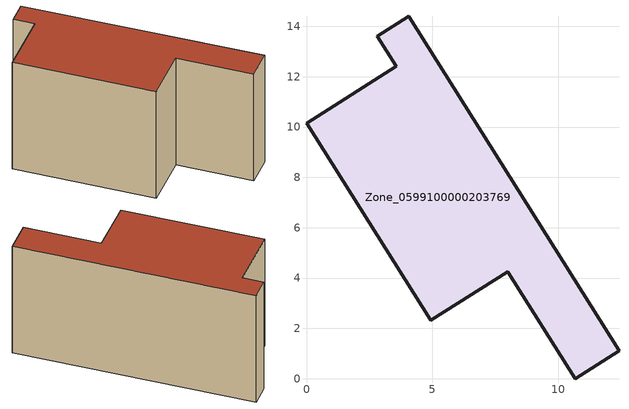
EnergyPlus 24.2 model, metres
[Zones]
Zone_0599100000203769
 floor ground (C_G): 8,4.25 4.93,2.32 0,10.16 3.57,12.41 2.82,13.61 4.07,14.4 12.42,1.1 10.68,0 z0
 wall outside (C_F): 3.57,12.41 0,10.16 4.93,2.32 8,4.25 10.68,0 12.42,1.1 4.07,14.4 2.82,13.61 3.57,12.41 z0:8.01
 roof outside (C_R): 8,4.25 10.68,0 12.42,1.1 4.07,14.4 2.82,13.61 3.57,12.41 0,10.16 4.93,2.32 z8.01
[BUILDING]
Pand.0599100000203769: North Axis=0; Terrain=City; Loads Convergence Tolerance Value=0.04; Temperature Convergence Tolerance Value=0.4; Solar Distribution=FullExterior; Maximum Number of Warmup Days=25; Minimum Number of Warmup Days=1
[Site:Location]
Rotterdam.The.Hague.AP_ZH_NLD Design_Conditions: Latitude=51.96; Longitude=4.45; Time Zone=1; Elevation=-4.5
[SITE:GROUNDTEMPERATURE:BUILDINGSURFACE]
18, 18, 18, 18, 18, 18, 18, 18, 18, 18, 18, 18
[MATERIAL] Thermal Absorptance=0.9; Solar Absorptance=0.7; Visible Absorptance=0.7
Name | Roughness | Thickness | Conductivity | Density | Specific Heat
G.TI.1975-1991 | MediumSmooth | 0.15 | 0.288461 | 540 | 1210
F.TI.1975-1991 | Rough | 0.3 | 0.230769 | 1920 | 840
R.TI.1975-1991 | MediumRough | 0.2 | 0.153846 | 1500 | 1000
[CONSTRUCTION]
C_G: G.TI.1975-1991
C_F: F.TI.1975-1991
C_R: R.TI.1975-1991
[ZONE]
Zone_0599100000203769: Type=1; Multiplier=1; Ceiling Height=Autocalculate; Volume=Autocalculate; Floor Area=autocalculate; Part of Total Floor Area=Yes
[ZONEINFILTRATION:DESIGNFLOWRATE]
Infil_Zone_0599100000203769: Zone or ZoneList or Space or SpaceList=Zone_0599100000203769; Schedule=AlwaysOn; Design Flow Rate Calculation Method=Flow/Area; Flow Rate per Floor Area=0.003; Constant Term Coefficient=1; Temperature Term Coefficient=0; Velocity Term Coefficient=0; Velocity Squared Term Coefficient=0
[HVACTEMPLATE:ZONE:IDEALLOADSAIRSYSTEM]
Zone_0599100000203769: Maximum Heating Supply Air Temperature=50; Minimum Cooling Supply Air Temperature=13; Maximum Heating Supply Air Humidity Ratio=0.0156; Minimum Cooling Supply Air Humidity Ratio=0.0077; Heating Limit=NoLimit; Cooling Limit=NoLimit; Dehumidification Control Type=ConstantSensibleHeatRatio; Cooling Sensible Heat Ratio=0.7; Dehumidification Setpoint=60; Humidification Control Type=None; Humidification Setpoint=30; Outdoor Air Method=None; Outdoor Air Flow Rate per Person=0.00944; Outdoor Air Flow Rate per Zone Floor Area=0; Outdoor Air Flow Rate per Zone=0; Demand Controlled Ventilation Type=None; Outdoor Air Economizer Type=NoEconomizer; Heat Recovery Type=None; Sensible Heat Recovery Effectiveness=0.7; Latent Heat Recovery Effectiveness=0.65
[ZONECONTROL:THERMOSTAT]
ThermostatControl_Zone_0599100000203769: Zone or ZoneList=Zone_0599100000203769; Control Type Schedule=DualSetpointControlType; Control 1=Thermostat_Zone_0599100000203769; Temperature Difference Between Cutout And Setpoint=0
[THERMOSTATSETPOINT:DUALSETPOINT]
Thermostat_Zone_0599100000203769: Heating Setpoint Temperature Schedule=HeatingSetpoint_Zone_0599100000203769; Cooling Setpoint Temperature Schedule=CoolingSetpoint_Zone_0599100000203769
[SCHEDULE:COMPACT]
HeatingSetpoint_Zone_0599100000203769: Through: 12/31, For: AllDays, Until: 24:00, 21
CoolingSetpoint_Zone_0599100000203769: Through: 12/31, For: AllDays, Until: 24:00, 24
DualSetpointControlType: Through: 12/31, For: AllDays, Until: 24:00, 4
AlwaysOn: Through: 12/31, For: AllDays, Until: 24:00, 1
